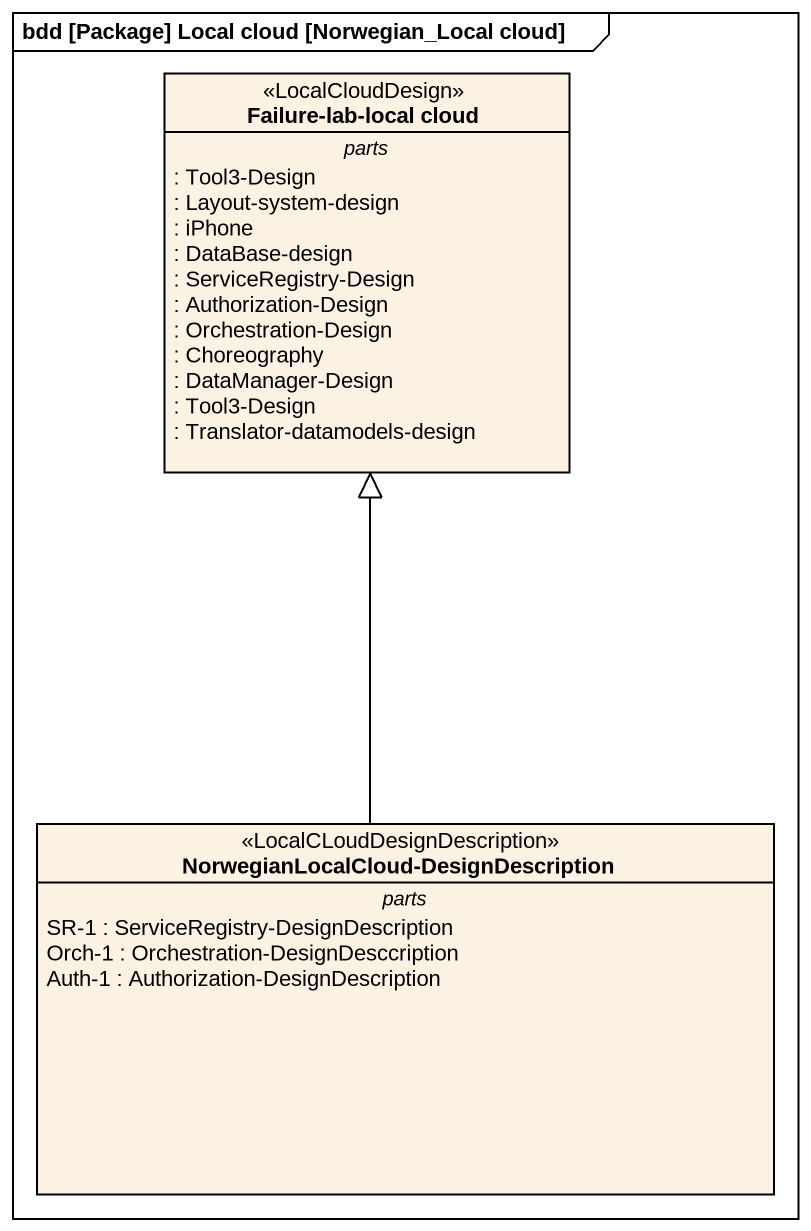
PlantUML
@startuml
mainframe bdd [Package] Local cloud [Norwegian_Local cloud]
hide circle
hide empty members
class "Failure-lab-local cloud" as Failure_lab_local_cloud <<LocalCloudDesign>> {
  -- parts --
  : Tool3-Design
  : Layout-system-design
  : iPhone
  : DataBase-design
  : ServiceRegistry-Design
  : Authorization-Design
  : Orchestration-Design
  : Choreography
  : DataManager-Design
  : Tool3-Design
  : Translator-datamodels-design
}
class "NorwegianLocalCloud-DesignDescription" as NorwegianLocalCloud <<LocalCLoudDesignDescription>> {
  -- parts --
  SR-1 : ServiceRegistry-DesignDescription
  Orch-1 : Orchestration-DesignDesccription
  Auth-1 : Authorization-DesignDescription
}
NorwegianLocalCloud -up-|> Failure_lab_local_cloud
@enduml
